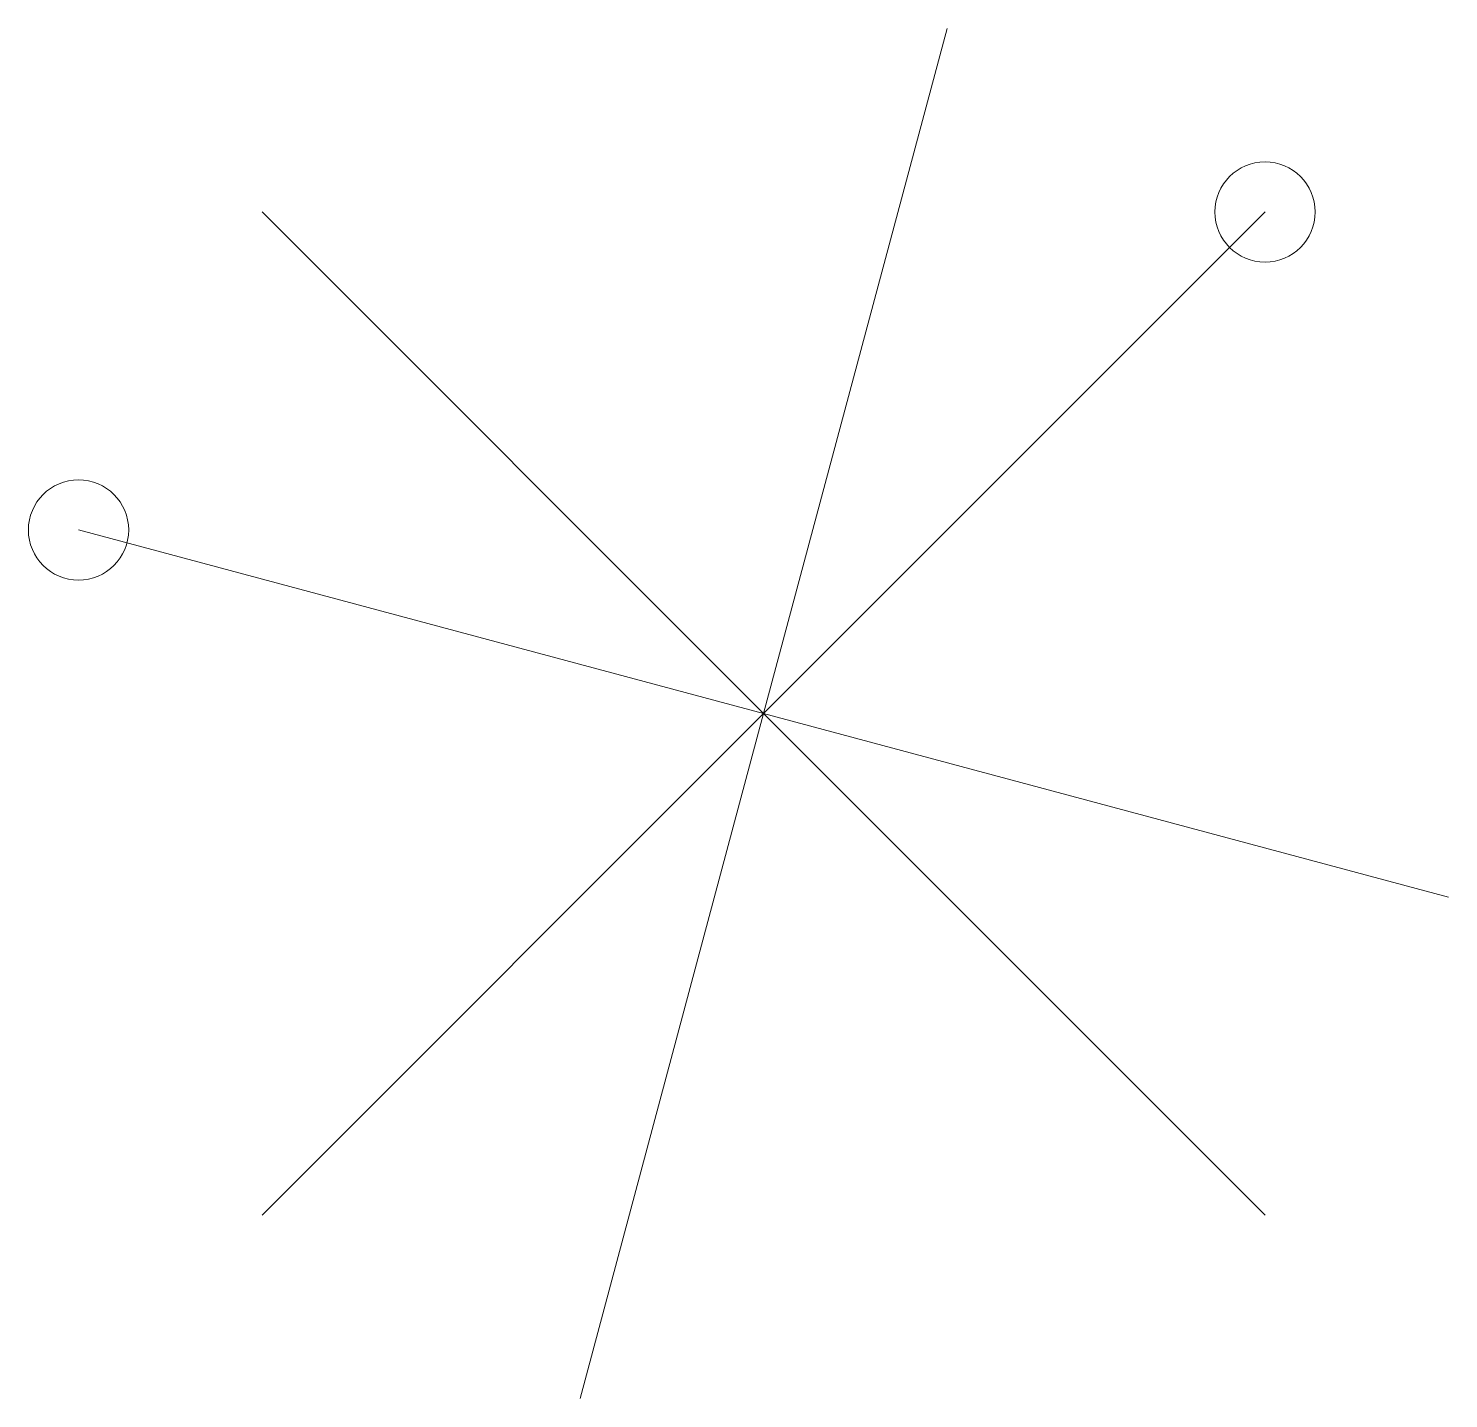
# Model space of a CAD drawing. Header units: millimetres. Extents: x -20.7 to 19.3, y -19.3 to 19.3.
import ezdxf

# ---------------------------------------------------------------- set-up
doc = ezdxf.new("R2010")
doc.units = ezdxf.units.MM
doc.layers.add('prof_02_0010', color=4, linetype='Continuous', lineweight=0, true_color=0x00ffff)
doc.layers.add('prof_02_0011', color=7, linetype='Continuous', lineweight=0, true_color=0xffffff)

msp = doc.modelspace()

# ---------------------------------------------------------------- linework, layer by layer
at = {"layer": 'prof_02_0010'}
for q in [(5.176, 19.319), (-19.319, 5.176), (-5.176, -19.319), (19.319, -5.176)]:
    msp.add_line((0, 0), q, dxfattribs=at)
msp.add_circle((-19.319, 5.176), 1.414, dxfattribs=at)
at = {"layer": 'prof_02_0011'}
for q in [(-14.142, 14.142), (14.142, 14.142), (-14.142, -14.142), (14.142, -14.142)]:
    msp.add_line((0, 0), q, dxfattribs=at)
msp.add_circle((14.142, 14.142), 1.414, dxfattribs=at)

doc.saveas('drawing.dxf')
